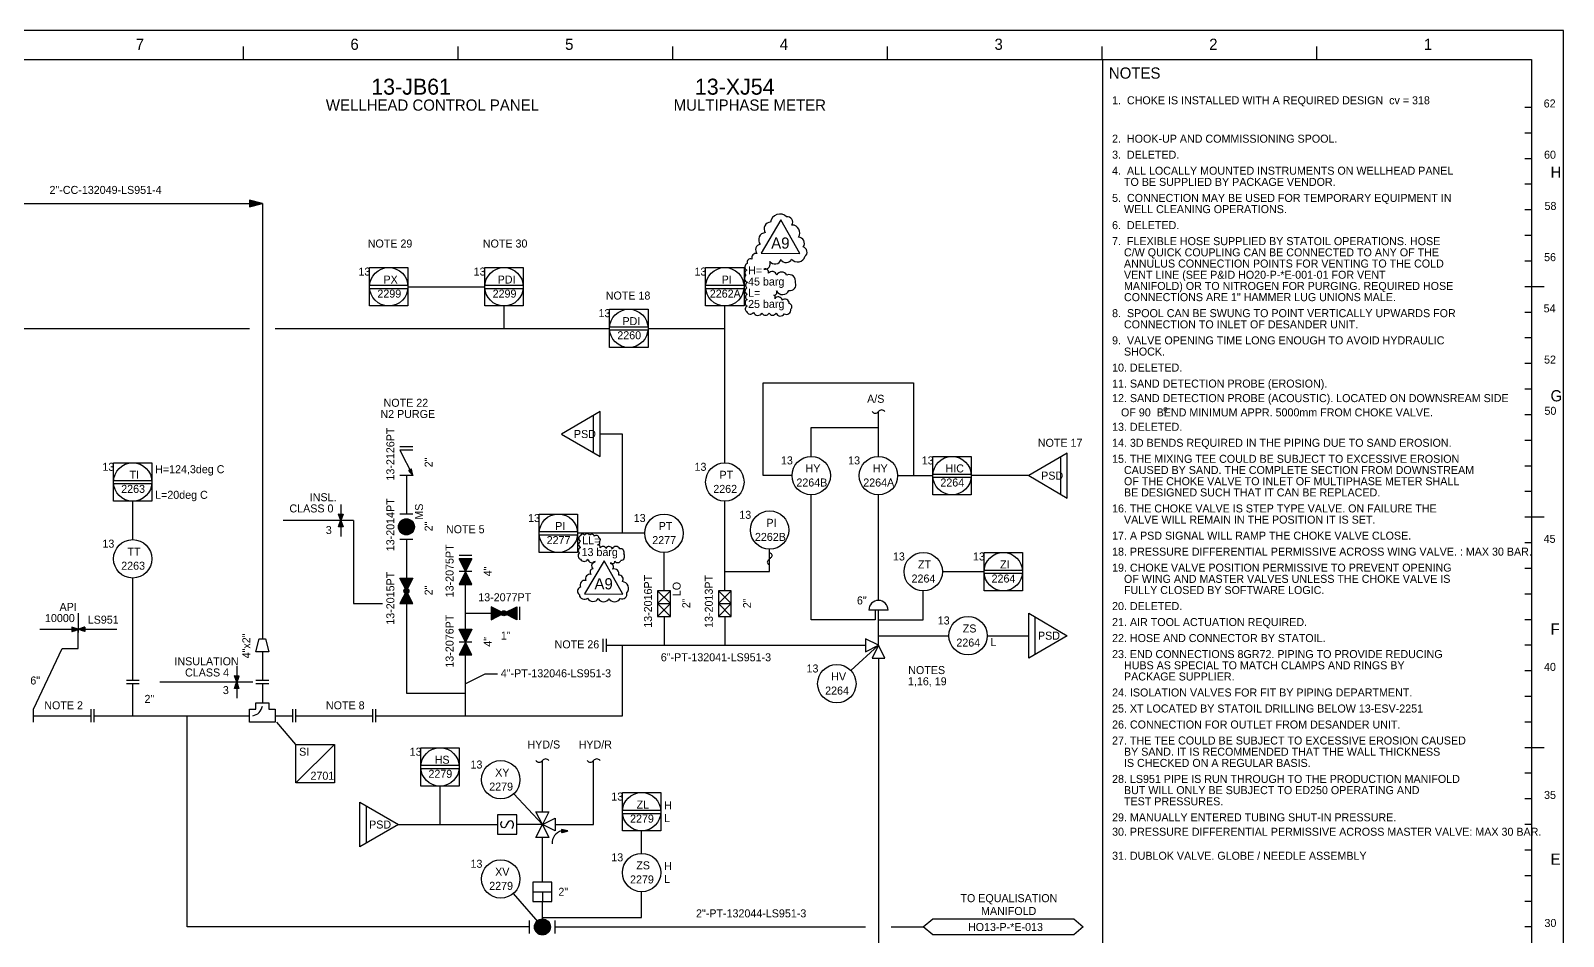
# Model space of a CAD drawing. Extents: x 0 to 840, y 0 to 594.
# Drawn here: x 361.1 to 840, y 311.1 to 594 of the extents above; entities that cross this region are included whole.
import ezdxf

# ---------------------------------------------------------------- set-up
doc = ezdxf.new("R2010")
doc.units = 0
for name, color, linetype in [('01-LIN-025-A', 7, 'Continuous'), ('08-LIN-050-A', 7, 'Continuous'), ('12-LIN-100-A', 7, 'Continuous'), ('15-LIN-025-PHAN', 7, 'Continuous'), ('18-LIN-025-SP', 7, 'Continuous'), ('34-TXT-018', 7, 'Continuous'), ('35-TXT-025', 7, 'Continuous'), ('36-TXT-035', 7, 'Continuous'), ('37-TXT-050', 7, 'Continuous'), ('39-TXT-100', 7, 'Continuous'), ('40-', 7, 'Continuous'), ('43-', 7, 'Continuous'), ('45-', 7, 'Continuous'), ('50-REV-035-TRNG', 7, 'Continuous'), ('51-REV-035-CLD', 7, 'Continuous')]:
    doc.layers.add(name, color=color, linetype=linetype)

msp = doc.modelspace()

# ---------------------------------------------------------------- linework, layer by layer
at = {"layer": '01-LIN-025-A'}
for p, q in [((429.5, 540.95), (429.54, 540.99)), ((429.5, 540.81), (429.65, 540.96)), ((429.5, 540.67), (429.77, 540.93)), ((429.5, 540.53), (429.88, 540.9)), ((429.5, 540.39), (429.99, 540.88)), ((429.5, 540.24), (430.1, 540.85)), ((429.5, 540.1), (430.22, 540.82)), ((429.5, 539.96), (430.33, 540.79)), ((429.5, 539.82), (430.44, 540.76)), ((429.5, 539.68), (430.56, 540.74)), ((429.5, 539.54), (430.67, 540.71)), ((429.5, 539.4), (430.78, 540.68)), ((429.5, 539.26), (430.9, 540.65)), ((429.5, 539.11), (431.01, 540.62)), ((429.54, 539.01), (431.12, 540.59)), ((429.73, 539.06), (431.24, 540.57)), ((429.91, 539.1), (431.35, 540.54)), ((430.1, 539.15), (431.46, 540.51)), ((430.29, 539.2), (431.58, 540.48)), ((430.48, 539.24), (431.69, 540.45)), ((430.67, 539.29), (431.8, 540.42)), ((430.86, 539.34), (431.92, 540.4)), ((431.05, 539.39), (432.03, 540.37)), ((431.24, 539.43), (432.14, 540.34)), ((431.42, 539.48), (432.26, 540.31)), ((431.61, 539.53), (432.37, 540.28)), ((431.8, 539.57), (432.48, 540.26)), ((431.99, 539.62), (432.6, 540.23)), ((432.18, 539.67), (432.71, 540.2)), ((432.37, 539.72), (432.82, 540.17)), ((432.56, 539.76), (432.93, 540.14)), ((432.74, 539.81), (433.05, 540.11)), ((432.93, 539.86), (433.16, 540.09)), ((433.12, 539.91), (433.27, 540.06)), ((433.31, 539.95), (433.39, 540.03)), ((467, 508), (467, 520)), ((467, 520), (479, 520)), ((479, 520), (479, 508)), ((503, 508), (503, 520)), ((503, 520), (515, 520)), ((515, 520), (515, 508)), ((572, 508), (572, 520)), ((572, 520), (584, 520)), ((584, 520), (584, 508)), ((467, 514.5), (479, 514.5)), ((467, 513.5), (479, 513.5)), ((479, 514), (503, 514)), ((503, 514.5), (515, 514.5)), ((503, 513.5), (515, 513.5)), ((572, 514.5), (584, 514.5)), ((572, 513.5), (584, 513.5)), ((479, 508), (467, 508)), ((515, 508), (503, 508)), ((509, 508), (509, 501)), ((584, 508), (572, 508)), ((542, 495), (542, 507)), ((542, 507), (554, 507)), ((554, 507), (554, 495)), ((542, 501.5), (554, 501.5)), ((542, 500.5), (554, 500.5)), ((554, 495), (542, 495)), ((537, 462.2), (537, 473.8)), ((480.5, 464), (476.5, 464)), ((480.5, 463), (476.5, 463)), ((480.5, 463), (476.5, 463)), ((476.5, 463), (480.5, 455)), ((478.5, 463), (478.5, 463)), ((643, 449), (643, 461)), ((643, 461), (655, 461)), ((655, 461), (655, 449)), ((683, 449.2), (683, 460.8)), ((387, 447), (387, 459)), ((387, 459), (399, 459)), ((399, 459), (399, 447)), ((480.5, 455), (476.5, 455)), ((480.07, 457.02), (479.17, 456.58)), ((479.17, 456.58), (480.5, 455)), ((479.98, 456.97), (479.26, 456.62)), ((479.26, 456.62), (480.5, 455)), ((479.89, 456.93), (479.35, 456.67)), ((479.35, 456.67), (480.5, 455)), ((479.8, 456.89), (479.44, 456.71)), ((479.44, 456.71), (480.5, 455)), ((479.62, 456.8), (479.53, 456.75)), ((480.5, 455), (479.62, 456.8)), ((480.5, 455), (479.8, 456.89)), ((480.5, 455), (479.89, 456.93)), ((480.5, 455), (479.98, 456.97)), ((480.5, 455), (480.07, 457.02)), ((643, 455.5), (655, 455.5)), ((387, 453.5), (399, 453.5)), ((387, 452.5), (399, 452.5)), ((643, 454.5), (655, 454.5)), ((399, 447), (387, 447)), ((458, 446), (458, 436)), ((655, 449), (643, 449)), ((462, 441), (440, 441)), ((457.32, 443), (457.31, 442.98)), ((457.37, 443), (457.32, 442.93)), ((457.42, 443), (457.34, 442.89)), ((457.47, 443), (457.36, 442.84)), ((457.52, 443), (457.37, 442.79)), ((457.57, 443), (457.39, 442.74)), ((457.62, 443), (457.41, 442.7)), ((457.67, 443), (457.42, 442.65)), ((457.72, 443), (457.44, 442.6)), ((457.77, 443), (457.46, 442.56)), ((457.81, 443), (457.47, 442.51)), ((457.87, 443), (457.49, 442.46)), ((457.91, 443), (457.5, 442.41)), ((457.96, 443), (457.52, 442.37)), ((458.01, 443), (457.54, 442.32)), ((458.06, 443), (457.55, 442.27)), ((458.11, 443), (457.57, 442.23)), ((458.16, 443), (457.59, 442.18)), ((458.21, 443), (457.6, 442.13)), ((457.6, 439.87), (458.13, 440.62)), ((458.26, 443), (457.62, 442.09)), ((458.31, 443), (457.64, 442.04)), ((458.36, 443), (457.65, 441.99)), ((457.65, 440.01), (458.11, 440.67)), ((458.41, 443), (457.67, 441.94)), ((458.46, 443), (457.69, 441.9)), ((458.51, 443), (457.7, 441.85)), ((457.7, 440.15), (458.1, 440.72)), ((458.56, 443), (457.72, 441.8)), ((458.61, 443), (457.74, 441.76)), ((458.66, 443), (457.75, 441.71)), ((457.75, 440.29), (458.08, 440.77)), ((458.69, 442.98), (457.77, 441.66)), ((458.64, 442.84), (457.79, 441.61)), ((458.59, 442.7), (457.8, 441.57)), ((457.8, 440.43), (458.07, 440.81)), ((458.54, 442.56), (457.82, 441.52)), ((458.5, 442.42), (457.83, 441.47)), ((458.45, 442.27), (457.85, 441.43)), ((457.85, 440.57), (458.05, 440.86)), ((458.4, 442.13), (457.87, 441.38)), ((458.35, 441.99), (457.88, 441.33)), ((458.3, 441.85), (457.9, 441.28)), ((457.9, 440.72), (458.03, 440.91)), ((458.25, 441.71), (457.92, 441.24)), ((458.2, 441.57), (457.93, 441.19)), ((458.15, 441.43), (457.95, 441.14)), ((457.95, 440.86), (458.02, 440.95)), ((458.1, 441.28), (457.97, 441.1)), ((458.05, 441.14), (457.98, 441.05)), ((480.5, 443), (476.5, 443)), ((520, 431), (520, 443)), ((520, 443), (532, 443)), ((532, 443), (532, 431)), ((457.31, 439.02), (458.23, 440.34)), ((457.34, 439), (458.25, 440.29)), ((457.36, 439.16), (458.21, 440.39)), ((457.39, 439), (458.26, 440.25)), ((457.4, 439.3), (458.2, 440.43)), ((457.44, 439), (458.28, 440.2)), ((457.46, 439.44), (458.18, 440.48)), ((457.49, 439), (458.3, 440.15)), ((457.5, 439.58), (458.16, 440.53)), ((457.54, 439), (458.31, 440.1)), ((457.55, 439.73), (458.15, 440.58)), ((457.59, 439), (458.33, 440.06)), ((457.64, 439), (458.35, 440.01)), ((457.69, 439), (458.36, 439.96)), ((457.74, 439), (458.38, 439.92)), ((457.79, 439), (458.4, 439.87)), ((457.84, 439), (458.41, 439.82)), ((457.89, 439), (458.43, 439.77)), ((457.94, 439), (458.44, 439.73)), ((457.99, 439), (458.46, 439.68)), ((458.04, 439), (458.48, 439.63)), ((458.09, 439), (458.5, 439.59)), ((458.13, 439), (458.51, 439.54)), ((458.18, 439), (458.53, 439.49)), ((458.23, 439), (458.54, 439.44)), ((458.28, 439), (458.56, 439.4)), ((458.33, 439), (458.58, 439.35)), ((458.38, 439), (458.59, 439.3)), ((458.43, 439), (458.61, 439.26)), ((458.48, 439), (458.63, 439.21)), ((458.53, 439), (458.64, 439.16)), ((458.58, 439), (458.66, 439.11)), ((458.63, 439), (458.68, 439.07)), ((458.68, 439), (458.69, 439.02)), ((520, 437.5), (532, 437.5)), ((520, 436.5), (532, 436.5)), ((480.5, 435), (476.5, 435)), ((499, 430), (495, 430)), ((499, 429), (495, 429)), ((497, 425), (495, 429)), ((495, 429), (499, 429)), ((497, 425), (495.2, 428.9)), ((495.2, 428.9), (497, 428)), ((497, 425), (495.4, 428.8)), ((495.4, 428.8), (498.6, 428.8)), ((497, 425), (495.6, 428.6)), ((495.6, 428.6), (498.4, 428.6)), ((497, 425), (495.8, 428.4)), ((495.8, 428.4), (498.2, 428.4)), ((497, 425), (496, 428.2)), ((496, 428.2), (498, 428.2)), ((497, 425), (496.2, 428)), ((496.2, 428), (497.8, 428)), ((497, 425), (496.4, 427.8)), ((496.4, 427.8), (497.6, 427.8)), ((497, 425), (496.6, 427.6)), ((496.6, 427.6), (497.4, 427.6)), ((497, 425), (496.8, 427.4)), ((496.8, 427.4), (497.2, 427.4)), ((499, 429), (497, 425)), ((497, 425), (497, 429)), ((497, 428), (498.8, 428.9)), ((498.8, 428.9), (497, 425)), ((498.6, 428.8), (497, 425)), ((498.4, 428.6), (497, 425)), ((498.2, 428.4), (497, 425)), ((498, 428.2), (497, 425)), ((497.8, 428), (497, 425)), ((497.6, 427.8), (497, 425)), ((497.4, 427.6), (497, 425)), ((497.2, 427.4), (497, 425)), ((532, 431), (520, 431)), ((659, 419), (659, 431)), ((659, 431), (671, 431)), ((671, 431), (671, 419)), ((478.5, 419), (476.5, 423)), ((476.5, 423), (480.5, 423)), ((478.5, 419), (476.7, 422.9)), ((476.7, 422.9), (478.5, 422)), ((478.5, 419), (476.9, 422.8)), ((476.9, 422.8), (480.1, 422.8)), ((478.5, 419), (477.1, 422.6)), ((477.1, 422.6), (479.9, 422.6)), ((478.5, 419), (477.3, 422.4)), ((477.3, 422.4), (479.7, 422.4)), ((478.5, 419), (477.5, 422.2)), ((477.5, 422.2), (479.5, 422.2)), ((478.5, 419), (477.7, 422)), ((477.7, 422), (479.3, 422)), ((478.5, 419), (477.9, 421.8)), ((477.9, 421.8), (479.1, 421.8)), ((478.5, 419), (478.1, 421.6)), ((478.1, 421.6), (478.9, 421.6)), ((480.5, 423), (478.5, 419)), ((478.5, 419), (478.5, 423)), ((478.5, 422), (480.3, 422.9)), ((480.3, 422.9), (478.5, 419)), ((480.1, 422.8), (478.5, 419)), ((479.9, 422.6), (478.5, 419)), ((479.7, 422.4), (478.5, 419)), ((479.5, 422.2), (478.5, 419)), ((479.3, 422), (478.5, 419)), ((479.1, 421.8), (478.5, 419)), ((478.9, 421.6), (478.5, 419)), ((497, 425), (495, 421)), ((499, 425), (495, 425)), ((497, 425), (495.2, 421.1)), ((495.2, 421.1), (497, 422)), ((497, 425), (495.4, 421.2)), ((497, 425), (495.6, 421.4)), ((497, 425), (495.8, 421.6)), ((495.8, 421.6), (498.2, 421.6)), ((497, 425), (496, 421.8)), ((496, 421.8), (498, 421.8)), ((497, 425), (496.2, 422)), ((496.2, 422), (497.8, 422)), ((497, 425), (496.4, 422.2)), ((496.4, 422.2), (497.6, 422.2)), ((497, 425), (496.6, 422.4)), ((496.6, 422.4), (497.4, 422.4)), ((497, 425), (496.8, 422.6)), ((496.8, 422.6), (497.2, 422.6)), ((499, 421), (497, 425)), ((498.8, 421.1), (497, 425)), ((498.6, 421.2), (497, 425)), ((498.4, 421.4), (497, 425)), ((498.2, 421.6), (497, 425)), ((498, 421.8), (497, 425)), ((497.8, 422), (497, 425)), ((497.6, 422.2), (497, 425)), ((497.4, 422.4), (497, 425)), ((497.2, 422.6), (497, 425)), ((497, 425), (497, 421)), ((497, 422), (498.8, 421.1)), ((659, 425.5), (671, 425.5)), ((659, 424.5), (671, 424.5)), ((478.5, 419), (476.5, 415)), ((478.5, 419), (476.7, 415.1)), ((478.5, 419), (476.9, 415.2)), ((478.5, 419), (477.1, 415.4)), ((478.5, 419), (477.3, 415.6)), ((478.5, 419), (477.5, 415.8)), ((478.5, 419), (477.7, 416)), ((478.5, 419), (477.9, 416.2)), ((478.5, 419), (478.1, 416.4)), ((478.5, 419), (478.3, 421.4)), ((478.3, 421.4), (478.7, 421.4)), ((478.5, 419), (478.3, 416.6)), ((478.7, 421.4), (478.5, 419)), ((480.5, 415), (478.5, 419)), ((480.3, 415.1), (478.5, 419)), ((480.1, 415.2), (478.5, 419)), ((479.9, 415.4), (478.5, 419)), ((479.7, 415.6), (478.5, 419)), ((479.5, 415.8), (478.5, 419)), ((479.3, 416), (478.5, 419)), ((479.1, 416.2), (478.5, 419)), ((478.9, 416.4), (478.5, 419)), ((478.7, 416.6), (478.5, 419)), ((478.5, 419), (478.5, 415)), ((495, 421), (499, 421)), ((495.4, 421.2), (498.6, 421.2)), ((495.6, 421.4), (498.4, 421.4)), ((561, 419), (557, 419)), ((557, 419), (557, 411)), ((561, 419), (557, 415)), ((561, 415), (557, 419)), ((561, 411), (561, 419)), ((580, 419), (576, 419)), ((576, 419), (576, 411)), ((580, 419), (576, 415)), ((580, 415), (576, 419)), ((580, 411), (580, 419)), ((671, 419), (659, 419)), ((376, 412), (376, 406)), ((476.5, 415), (480.5, 415)), ((476.7, 415.1), (478.5, 416)), ((476.9, 415.2), (480.1, 415.2)), ((477.1, 415.4), (479.9, 415.4)), ((477.3, 415.6), (479.7, 415.6)), ((477.5, 415.8), (479.5, 415.8)), ((477.7, 416), (479.3, 416)), ((477.9, 416.2), (479.1, 416.2)), ((478.1, 416.4), (478.9, 416.4)), ((478.3, 416.6), (478.7, 416.6)), ((478.5, 416), (480.3, 415.1)), ((509, 412), (505, 414)), ((505, 414), (505, 410)), ((505, 410), (509, 412)), ((509, 412), (505, 412)), ((509, 412), (505.1, 413.8)), ((505.1, 413.8), (506, 412)), ((506, 412), (505.1, 410.2)), ((505.1, 410.2), (509, 412)), ((509, 412), (505.2, 413.6)), ((505.2, 413.6), (505.2, 410.4)), ((505.2, 410.4), (509, 412)), ((509, 412), (505.4, 413.4)), ((505.4, 413.4), (505.4, 410.6)), ((505.4, 410.6), (509, 412)), ((509, 412), (505.6, 413.2)), ((505.6, 413.2), (505.6, 410.8)), ((505.6, 410.8), (509, 412)), ((509, 412), (505.8, 413)), ((505.8, 413), (505.8, 411)), ((505.8, 411), (509, 412)), ((509, 412), (506, 412.8)), ((506, 412.8), (506, 411.2)), ((506, 411.2), (509, 412)), ((509, 412), (506.2, 412.6)), ((506.2, 412.6), (506.2, 411.4)), ((506.2, 411.4), (509, 412)), ((509, 412), (506.4, 412.4)), ((506.4, 412.4), (506.4, 411.6)), ((506.4, 411.6), (509, 412)), ((509, 412), (506.6, 412.2)), ((506.6, 412.2), (506.6, 411.8)), ((506.6, 411.8), (509, 412)), ((509, 412), (513, 414)), ((509, 412), (512.9, 413.8)), ((509, 412), (512.8, 413.6)), ((509, 412), (512.6, 413.4)), ((509, 412), (512.4, 413.2)), ((509, 412), (512.2, 413)), ((509, 412), (512, 412.8)), ((509, 412), (511.8, 412.6)), ((509, 412), (511.6, 412.4)), ((509, 412), (511.4, 412.2)), ((513, 410), (509, 412)), ((512.9, 410.2), (509, 412)), ((512.8, 410.4), (509, 412)), ((512.6, 410.6), (509, 412)), ((512.4, 410.8), (509, 412)), ((512.2, 411), (509, 412)), ((512, 411.2), (509, 412)), ((511.8, 411.4), (509, 412)), ((511.6, 411.6), (509, 412)), ((511.4, 411.8), (509, 412)), ((509, 412), (513, 412)), ((511.4, 412.2), (511.4, 411.8)), ((511.6, 412.4), (511.6, 411.6)), ((511.8, 412.6), (511.8, 411.4)), ((512.9, 413.8), (512, 412)), ((512, 412.8), (512, 411.2)), ((512, 412), (512.9, 410.2)), ((512.2, 413), (512.2, 411)), ((512.4, 413.2), (512.4, 410.8)), ((512.6, 413.4), (512.6, 410.6)), ((512.8, 413.6), (512.8, 410.4)), ((513, 410), (513, 414)), ((513, 414), (513, 410)), ((514, 410), (514, 414)), ((561, 411), (557, 415)), ((557, 415), (561, 415)), ((561, 415), (557, 411)), ((557, 415), (561, 415)), ((580, 411), (576, 415)), ((576, 415), (580, 415)), ((580, 415), (576, 411)), ((576, 415), (580, 415)), ((629, 413), (623, 413)), ((626, 410), (626, 413)), ((374, 407.68), (374.02, 407.69)), ((374, 407.63), (374.07, 407.68)), ((374, 407.58), (374.11, 407.66)), ((374, 407.53), (374.16, 407.64)), ((374, 407.48), (374.21, 407.63)), ((374, 407.43), (374.26, 407.61)), ((374, 407.38), (374.3, 407.59)), ((374, 407.33), (374.35, 407.58)), ((374, 407.28), (374.4, 407.56)), ((374, 407.23), (374.44, 407.54)), ((374, 407.19), (374.49, 407.53)), ((374, 407.13), (374.54, 407.51)), ((374, 407.09), (374.59, 407.5)), ((374, 407.04), (374.63, 407.48)), ((374, 406.99), (374.68, 407.46)), ((374, 406.94), (374.73, 407.45)), ((374, 406.89), (374.77, 407.43)), ((374, 406.84), (374.82, 407.41)), ((374, 406.79), (374.87, 407.4)), ((374, 406.74), (374.92, 407.38)), ((374, 406.69), (374.96, 407.36)), ((374, 406.64), (375.01, 407.35)), ((374, 406.59), (375.06, 407.33)), ((374, 406.54), (375.1, 407.31)), ((374, 406.49), (375.15, 407.3)), ((374, 406.44), (375.2, 407.28)), ((374, 406.39), (375.25, 407.26)), ((374, 406.34), (375.29, 407.25)), ((374.02, 406.31), (375.34, 407.23)), ((374.16, 406.36), (375.39, 407.21)), ((374.3, 406.41), (375.43, 407.2)), ((374.44, 406.46), (375.48, 407.18)), ((374.58, 406.5), (375.53, 407.17)), ((374.73, 406.55), (375.58, 407.15)), ((374.87, 406.6), (375.62, 407.13)), ((375.01, 406.65), (375.67, 407.12)), ((375.15, 406.7), (375.72, 407.1)), ((375.29, 406.75), (375.77, 407.08)), ((375.43, 406.8), (375.81, 407.07)), ((376.57, 406.8), (376.19, 407.07)), ((376.71, 406.75), (376.24, 407.08)), ((376.85, 406.7), (376.28, 407.1)), ((376.99, 406.65), (376.33, 407.12)), ((377.13, 406.6), (376.38, 407.13)), ((377.27, 406.55), (376.43, 407.15)), ((377.42, 406.5), (376.47, 407.17)), ((377.56, 406.46), (376.52, 407.18)), ((377.7, 406.41), (376.57, 407.2)), ((377.84, 406.36), (376.61, 407.21)), ((377.98, 406.31), (376.66, 407.23)), ((378, 406.34), (376.71, 407.25)), ((378, 406.39), (376.76, 407.26)), ((378, 406.44), (376.8, 407.28)), ((378, 406.49), (376.85, 407.3)), ((378, 406.54), (376.9, 407.31)), ((378, 406.59), (376.94, 407.33)), ((378, 406.64), (376.99, 407.35)), ((378, 406.69), (377.04, 407.36)), ((378, 406.74), (377.09, 407.38)), ((378, 406.79), (377.13, 407.4)), ((378, 406.84), (377.18, 407.41)), ((378, 406.89), (377.23, 407.43)), ((378, 406.94), (377.27, 407.45)), ((378, 406.99), (377.32, 407.46)), ((378, 407.04), (377.37, 407.48)), ((378, 407.09), (377.41, 407.5)), ((378, 407.13), (377.46, 407.51)), ((378, 407.19), (377.51, 407.53)), ((378, 407.23), (377.56, 407.54)), ((378, 407.28), (377.6, 407.56)), ((378, 407.33), (377.65, 407.58)), ((378, 407.38), (377.7, 407.59)), ((378, 407.43), (377.74, 407.61)), ((378, 407.48), (377.79, 407.63)), ((378, 407.53), (377.84, 407.64)), ((378, 407.58), (377.89, 407.66)), ((378, 407.63), (377.93, 407.68)), ((378, 407.68), (377.98, 407.69)), ((557, 411), (561, 411)), ((576, 411), (580, 411)), ((626, 406), (626, 410)), ((675, 399.2), (675, 410.8)), ((364, 407), (388, 407)), ((375.57, 406.85), (375.86, 407.05)), ((375.72, 406.9), (375.91, 407.03)), ((375.86, 406.95), (375.95, 407.02)), ((376.14, 406.95), (376.05, 407.02)), ((376.28, 406.9), (376.1, 407.03)), ((376.43, 406.85), (376.14, 407.05)), ((431.5, 400), (432.5, 404)), ((432.5, 404), (434.5, 404)), ((434.5, 404), (435.5, 400)), ((497, 403), (495, 407)), ((495, 407), (499, 407)), ((497, 403), (495, 399)), ((499, 403), (495, 403)), ((497, 403), (495.2, 406.9)), ((495.2, 406.9), (497, 406)), ((497, 403), (495.2, 399.1)), ((497, 403), (495.4, 406.8)), ((495.4, 406.8), (498.6, 406.8)), ((497, 403), (495.4, 399.2)), ((497, 403), (495.6, 406.6)), ((495.6, 406.6), (498.4, 406.6)), ((497, 403), (495.6, 399.4)), ((497, 403), (495.8, 406.4)), ((495.8, 406.4), (498.2, 406.4)), ((497, 403), (495.8, 399.6)), ((497, 403), (496, 406.2)), ((496, 406.2), (498, 406.2)), ((497, 403), (496, 399.8)), ((497, 403), (496.2, 406)), ((496.2, 406), (497.8, 406)), ((497, 403), (496.2, 400)), ((497, 403), (496.4, 405.8)), ((496.4, 405.8), (497.6, 405.8)), ((497, 403), (496.4, 400.2)), ((497, 403), (496.6, 405.6)), ((496.6, 405.6), (497.4, 405.6)), ((497, 403), (496.6, 400.4)), ((497, 403), (496.8, 405.4)), ((496.8, 405.4), (497.2, 405.4)), ((497, 403), (496.8, 400.6)), ((499, 407), (497, 403)), ((497, 403), (497, 407)), ((497, 406), (498.8, 406.9)), ((498.8, 406.9), (497, 403)), ((498.6, 406.8), (497, 403)), ((498.4, 406.6), (497, 403)), ((498.2, 406.4), (497, 403)), ((498, 406.2), (497, 403)), ((497.8, 406), (497, 403)), ((497.6, 405.8), (497, 403)), ((497.4, 405.6), (497, 403)), ((497.2, 405.4), (497, 403)), ((499, 399), (497, 403)), ((498.8, 399.1), (497, 403)), ((498.6, 399.2), (497, 403)), ((498.4, 399.4), (497, 403)), ((498.2, 399.6), (497, 403)), ((498, 399.8), (497, 403)), ((497.8, 400), (497, 403)), ((497.6, 400.2), (497, 403)), ((497.4, 400.4), (497, 403)), ((497.2, 400.6), (497, 403)), ((497, 403), (497, 399)), ((540, 400), (540, 404)), ((541, 400), (541, 404)), ((626, 402), (622, 404)), ((622, 404), (622, 400)), ((626, 406), (626, 406.1)), ((626, 406), (626, 406.1)), ((626, 402), (626, 406)), ((626, 405), (648, 405)), ((435.5, 400), (431.5, 400)), ((495, 399), (499, 399)), ((495.2, 399.1), (497, 400)), ((495.4, 399.2), (498.6, 399.2)), ((495.6, 399.4), (498.4, 399.4)), ((495.8, 399.6), (498.2, 399.6)), ((496, 399.8), (498, 399.8)), ((496.2, 400), (497.8, 400)), ((496.4, 400.2), (497.6, 400.2)), ((496.6, 400.4), (497.4, 400.4)), ((496.8, 400.6), (497.2, 400.6)), ((497, 400), (498.8, 399.1)), ((626, 402), (617.41, 394.07)), ((622, 400), (626, 402)), ((626, 402), (624, 398)), ((624, 398), (628, 398)), ((628, 398), (626, 402)), ((425.5, 395.5), (425.5, 385.5)), ((395, 391), (391, 391)), ((395, 390), (391, 390)), ((430.5, 390.5), (401.5, 390.5)), ((424.82, 392.5), (424.81, 392.48)), ((424.81, 388.52), (425.73, 389.84)), ((424.87, 392.5), (424.82, 392.43)), ((424.92, 392.5), (424.84, 392.39)), ((424.84, 388.5), (425.75, 389.79)), ((424.97, 392.5), (424.86, 392.34)), ((424.86, 388.66), (425.71, 389.89)), ((425.02, 392.5), (424.87, 392.29)), ((425.07, 392.5), (424.89, 392.24)), ((424.89, 388.5), (425.76, 389.75)), ((424.9, 388.8), (425.7, 389.93)), ((425.12, 392.5), (424.91, 392.2)), ((425.17, 392.5), (424.92, 392.15)), ((425.22, 392.5), (424.94, 392.1)), ((424.94, 388.5), (425.78, 389.7)), ((425.27, 392.5), (424.96, 392.06)), ((424.96, 388.94), (425.68, 389.98)), ((425.31, 392.5), (424.97, 392.01)), ((425.37, 392.5), (424.99, 391.96)), ((424.99, 388.5), (425.8, 389.65)), ((425.41, 392.5), (425, 391.91)), ((425, 389.08), (425.66, 390.03)), ((425.46, 392.5), (425.02, 391.87)), ((425.51, 392.5), (425.04, 391.82)), ((425.04, 388.5), (425.81, 389.6)), ((425.56, 392.5), (425.05, 391.77)), ((425.05, 389.23), (425.65, 390.08)), ((425.61, 392.5), (425.07, 391.73)), ((425.66, 392.5), (425.09, 391.68)), ((425.09, 388.5), (425.83, 389.56)), ((425.71, 392.5), (425.1, 391.63)), ((425.1, 389.37), (425.63, 390.12)), ((425.76, 392.5), (425.12, 391.59)), ((425.81, 392.5), (425.14, 391.54)), ((425.14, 388.5), (425.85, 389.51)), ((425.86, 392.5), (425.15, 391.49)), ((425.15, 389.51), (425.61, 390.17)), ((425.91, 392.5), (425.17, 391.44)), ((425.96, 392.5), (425.19, 391.4)), ((425.19, 388.5), (425.86, 389.46)), ((426.01, 392.5), (425.2, 391.35)), ((425.2, 389.65), (425.6, 390.22)), ((426.06, 392.5), (425.22, 391.3)), ((426.11, 392.5), (425.24, 391.26)), ((425.24, 388.5), (425.88, 389.42)), ((426.16, 392.5), (425.25, 391.21)), ((425.25, 389.79), (425.58, 390.27)), ((426.19, 392.48), (425.27, 391.16)), ((426.14, 392.34), (425.29, 391.11)), ((425.29, 388.5), (425.9, 389.37)), ((426.09, 392.2), (425.3, 391.07)), ((425.3, 389.93), (425.57, 390.31)), ((426.04, 392.06), (425.32, 391.02)), ((426, 391.92), (425.33, 390.97)), ((425.34, 388.5), (425.91, 389.32)), ((425.95, 391.77), (425.35, 390.93)), ((425.35, 390.07), (425.55, 390.36)), ((425.9, 391.63), (425.37, 390.88)), ((425.85, 391.49), (425.38, 390.83)), ((425.39, 388.5), (425.93, 389.27)), ((425.8, 391.35), (425.4, 390.78)), ((425.4, 390.22), (425.53, 390.41)), ((425.75, 391.21), (425.42, 390.74)), ((425.7, 391.07), (425.43, 390.69)), ((425.44, 388.5), (425.94, 389.23)), ((425.65, 390.93), (425.45, 390.64)), ((425.45, 390.36), (425.52, 390.45)), ((425.6, 390.78), (425.47, 390.6)), ((425.55, 390.64), (425.48, 390.55)), ((425.49, 388.5), (425.96, 389.18)), ((425.54, 388.5), (425.98, 389.13)), ((425.59, 388.5), (426, 389.09)), ((425.63, 388.5), (426.01, 389.04)), ((425.68, 388.5), (426.03, 388.99)), ((425.73, 388.5), (426.04, 388.94)), ((425.78, 388.5), (426.06, 388.9)), ((425.83, 388.5), (426.08, 388.85)), ((425.88, 388.5), (426.09, 388.8)), ((425.93, 388.5), (426.11, 388.76)), ((425.98, 388.5), (426.13, 388.71)), ((426.03, 388.5), (426.14, 388.66)), ((426.08, 388.5), (426.16, 388.61)), ((426.13, 388.5), (426.18, 388.57)), ((426.18, 388.5), (426.19, 388.52)), ((435.5, 391), (431.5, 391)), ((435.5, 390), (431.5, 390)), ((431.5, 382), (431.5, 384)), ((431.5, 384), (435.5, 384)), ((435.5, 384), (435.5, 382)), ((362, 378), (362, 382)), ((380, 378), (380, 382)), ((381, 378), (381, 382)), ((429.5, 378), (429.5, 382)), ((429.5, 382), (431.5, 382)), ((435.5, 382), (437.5, 382)), ((437.5, 382), (437.5, 378)), ((443, 378), (443, 382)), ((444, 378), (444, 382)), ((468, 378), (468, 382)), ((469, 378), (469, 382)), ((437.5, 378), (429.5, 378)), ((444, 371), (438, 378)), ((483, 358), (483, 370)), ((483, 370), (495, 370)), ((495, 370), (495, 358)), ((483, 364.5), (495, 364.5)), ((483, 363.5), (495, 363.5)), ((495, 358), (483, 358)), ((521, 346), (512.08, 355.6)), ((546, 344), (546, 356)), ((546, 356), (558, 356)), ((558, 356), (558, 344)), ((466, 340.2), (466, 351.8)), ((521, 346), (519, 350)), ((519, 350), (523, 350)), ((523, 350), (521, 346)), ((546, 350.5), (558, 350.5)), ((513, 349), (507, 349)), ((507, 349), (507, 343)), ((508, 346), (508.1, 346.5)), ((508.3, 345.2), (508, 346)), ((508.1, 346.5), (508.4, 347)), ((508.9, 345), (508.3, 345.2)), ((509.3, 345.1), (508.9, 345)), ((509.6, 345.4), (509.3, 345.1)), ((509.7, 345.8), (509.6, 345.4)), ((510.4, 346.9), (509.7, 345.8)), ((510.7, 347.1), (510.4, 346.9)), ((511.1, 347.2), (510.7, 347.1)), ((511.5, 347.1), (511.1, 347.2)), ((511.4, 344.8), (511.7, 345)), ((511.7, 346.9), (511.5, 347.1)), ((512, 346.2), (511.7, 346.9)), ((511.7, 345), (512, 345.8)), ((512, 345.8), (512, 346.2)), ((513, 343), (513, 349)), ((517, 346), (513, 346)), ((517, 346), (516.9, 346)), ((517, 346), (516.9, 346)), ((521, 346), (517, 346)), ((519, 342), (521, 346)), ((521, 346), (525, 348)), ((525, 344), (521, 346)), ((521, 346), (523, 342)), ((525, 348), (525, 344)), ((546, 349.5), (558, 349.5)), ((507, 343), (513, 343)), ((523, 342), (519, 342)), ((527, 344.49), (527.02, 344.5)), ((527, 344.45), (527.07, 344.48)), ((527, 344.41), (527.11, 344.47)), ((527, 344.38), (527.16, 344.46)), ((527, 344.34), (527.21, 344.45)), ((527, 344.31), (527.26, 344.44)), ((527, 344.27), (527.3, 344.42)), ((527, 344.24), (527.35, 344.41)), ((527, 344.2), (527.4, 344.4)), ((527, 344.17), (527.44, 344.39)), ((527, 344.13), (527.49, 344.38)), ((527, 344.1), (527.54, 344.37)), ((527, 344.06), (527.59, 344.35)), ((527, 344.03), (527.63, 344.34)), ((527, 343.99), (527.68, 344.33)), ((527, 343.96), (527.73, 344.32)), ((527, 343.92), (527.77, 344.31)), ((527, 343.88), (527.82, 344.3)), ((527, 343.85), (527.87, 344.28)), ((527, 343.81), (527.91, 344.27)), ((527, 343.78), (527.96, 344.26)), ((527, 343.74), (528.01, 344.25)), ((527, 343.71), (528.06, 344.24)), ((527, 343.67), (528.1, 344.22)), ((527, 343.64), (528.15, 344.21)), ((527, 343.6), (528.2, 344.2)), ((527, 343.57), (528.24, 344.19)), ((527, 343.53), (528.29, 344.18)), ((527.02, 343.5), (528.34, 344.17)), ((527.16, 343.54), (528.39, 344.15)), ((527.3, 343.57), (528.43, 344.14)), ((527.44, 343.61), (528.48, 344.13)), ((527.58, 343.65), (528.53, 344.12)), ((527.73, 343.68), (528.57, 344.11)), ((527.87, 343.72), (528.62, 344.09)), ((528.01, 343.75), (528.67, 344.08)), ((528.15, 343.79), (528.72, 344.07)), ((528.29, 343.82), (528.76, 344.06)), ((528.43, 343.86), (528.81, 344.05)), ((528.57, 343.89), (528.86, 344.03)), ((528.72, 343.93), (528.9, 344.02)), ((528.86, 343.97), (528.95, 344.01)), ((558, 344), (546, 344)), ((524, 328), (518, 328)), ((518, 328), (518, 322)), ((524, 322), (524, 328)), ((521, 314), (511.93, 324.47)), ((518, 325), (524, 325)), ((518, 322), (524, 322)), ((521, 325), (521, 322)), ((521, 318), (521, 322)), ((521, 318), (521, 318.1)), ((521, 318), (521, 318.1)), ((521, 314), (521, 318)), ((640, 314), (643, 316.5)), ((643, 316.5), (687, 316.5)), ((687, 316.5), (690, 314)), ((517, 312), (517, 316)), ((525, 312), (525, 316)), ((643, 311.5), (640, 314)), ((687, 311.5), (643, 311.5)), ((690, 314), (687, 311.5))]:
    msp.add_line(p, q, dxfattribs=at)
for points in [[(433.5, 540), (429.5, 541), (429.5, 539), (433.5, 540)], [(539, 475), (527, 468), (539, 461), (539, 475)], [(685, 462), (673, 455), (685, 448), (685, 462)], [(458, 441), (457.3, 443), (458.7, 443), (458, 441)], [(458, 441), (458.7, 439), (457.3, 439), (458, 441)], [(462, 441), (462, 415), (471, 415)], [(626, 410), (640, 410), (640, 419)], [(673, 412), (685, 405), (673, 398), (673, 412)], [(376, 407), (374, 407.7), (374, 406.3), (376, 407)], [(376, 407), (378, 407.7), (378, 406.3), (376, 407)], [(362, 382), (371, 401), (376, 401), (376, 407)], [(507, 393), (503, 393), (497, 390)], [(425.5, 390.5), (424.8, 392.5), (426.2, 392.5), (425.5, 390.5)], [(425.5, 390.5), (426.2, 388.5), (424.8, 388.5), (425.5, 390.5)], [(444, 359), (444, 371), (456, 371), (456, 359), (444, 359), (456, 371)], [(464, 353), (476, 346), (464, 339), (464, 353)], [(529, 344), (527, 344.5), (527, 343.5), (529, 344)], [(521, 317), (552, 317), (552, 325)]]:
    msp.add_lwpolyline(points, dxfattribs=at)
for centre, radius in [((473, 514), 6), ((509, 514), 6), ((578, 514), 6), ((548, 501), 6), ((605, 455), 6), ((626, 455), 6), ((649, 455), 6), ((393, 453), 6), ((578, 453), 6), ((478.5, 439), 2.5), ((478.5, 439), 2.4), ((478.5, 439), 2.2), ((478.5, 439), 2), ((478.5, 439), 1.8), ((478.5, 439), 1.6), ((526, 437), 6), ((559, 437), 6), ((592, 438), 6), ((478.5, 439), 1.4), ((478.5, 439), 1.2), ((478.5, 439), 1), ((478.5, 439), 0.8), ((478.5, 439), 0.6), ((478.5, 439), 0.4), ((478.5, 439), 0.2), ((393, 429), 6), ((640, 425), 6), ((665, 425), 6), ((478.5, 419), 0.8), ((478.5, 419), 0.7), ((478.5, 419), 0.6), ((478.5, 419), 0.5), ((478.5, 419), 0.4), ((478.5, 419), 0.3), ((478.5, 419), 0.2), ((478.5, 419), 0.1), ((509, 412), 0.8), ((509, 412), 0.7), ((509, 412), 0.6), ((509, 412), 0.5), ((509, 412), 0.4), ((509, 412), 0.3), ((509, 412), 0.2), ((509, 412), 0.1), ((654, 405), 6), ((613, 390), 6), ((489, 364), 6), ((508, 360), 6), ((552, 350), 6), ((552, 331), 6), ((508, 329), 6), ((521, 314), 2.5), ((521, 314), 2.4), ((521, 314), 2.2), ((521, 314), 2), ((521, 314), 1.8), ((521, 314), 1.6), ((521, 314), 1.4), ((521, 314), 1.2), ((521, 314), 1), ((521, 314), 0.8), ((521, 314), 0.6), ((521, 314), 0.4), ((521, 314), 0.2)]:
    msp.add_circle(centre, radius, dxfattribs=at)
for centre, radius, start, end in [((625, 475.75), 1.25, 216.8699, 323.1301), ((627, 474.25), 1.25, 36.8699, 143.1301), ((626, 413), 3, 0, 180), ((430, 383.5), 3.54, 278.1353, 351.8647), ((520, 366.75), 1.25, 216.8699, 323.1301), ((522, 365.25), 1.25, 36.8699, 143.1301), ((536, 366.75), 1.25, 216.8699, 323.1301), ((538, 365.25), 1.25, 36.8699, 143.1301), ((528, 340.13), 4, 104.4272, 181.8439)]:
    msp.add_arc(centre, radius, start, end, dxfattribs=at)
msp.add_open_spline([(592, 430.95), (592.1, 430.91), (592.29, 430.83), (592.62, 430.53), (592.81, 430.05), (592.62, 429.56), (592.29, 429.31), (592, 429), (591.71, 428.69), (591.38, 428.44), (591.19, 427.95), (591.38, 427.47), (591.71, 427.17), (591.9, 427.09), (592, 427.05)], degree=3, dxfattribs=at)
at = {"layer": '08-LIN-050-A'}
for p, q in [((478.5, 455), (478.5, 443)), ((478.5, 435), (478.5, 423)), ((393, 391), (393, 423)), ((497, 412), (497, 421)), ((497, 407), (497, 412)), ((497, 412), (505, 412)), ((497, 387), (497, 399)), ((393, 380), (393, 390)), ((433.5, 390), (433.5, 384)), ((497, 380), (497, 387)), ((525, 314), (622, 314)), ((630, 314), (640, 314))]:
    msp.add_line(p, q, dxfattribs=at)
msp.add_lwpolyline([(478.5, 415), (478.5, 387), (497, 387)], dxfattribs=at)
at = {"layer": '12-LIN-100-A'}
for p, q in [((541, 402), (546, 402)), ((546, 402), (559, 402)), ((559, 402), (578, 402)), ((578, 402), (622, 402)), ((626, 398), (626, 114)), ((362, 380), (380, 380)), ((381, 380), (393, 380)), ((393, 380), (410, 380)), ((410, 380), (429.5, 380)), ((437.5, 380), (443, 380)), ((444, 380), (450, 380)), ((450, 380), (468, 380)), ((469, 380), (497, 380))]:
    msp.add_line(p, q, dxfattribs=at)
msp.add_lwpolyline([(497, 380), (546, 380), (546, 402)], dxfattribs=at)
at = {"layer": '15-LIN-025-PHAN'}
msp.add_line((696, 585), (696, 70), dxfattribs=at)
at = {"layer": '18-LIN-025-SP'}
for p, q in [((313, 540), (433.5, 540)), ((433.5, 540), (433.5, 404)), ((578, 501), (578, 508)), ((266, 501), (429.5, 501)), ((437.5, 501), (542, 501)), ((554, 501), (578, 501)), ((578, 459), (578, 501)), ((626, 461), (626, 475)), ((605, 461), (605, 470)), ((605, 470), (626, 470)), ((632, 455), (643, 455)), ((673, 455), (655, 455)), ((393, 435), (393, 447)), ((578, 419), (578, 447)), ((605, 410), (605, 449)), ((626, 416), (626, 449)), ((553, 437), (532, 437)), ((592, 425.03), (592, 432)), ((559, 419), (559, 431)), ((577.97, 425.03), (592, 425.03)), ((646, 425), (659, 425)), ((625, 413), (625, 410)), ((559, 411), (559, 402)), ((578, 411), (578, 402)), ((625, 410), (605, 410)), ((660, 405), (673, 405)), ((433.5, 400), (433.5, 391)), ((410, 314), (410, 380)), ((521, 350), (521, 366)), ((537, 346), (537, 366)), ((489, 358), (489, 346)), ((476, 346), (507, 346)), ((525, 346), (537, 346)), ((521, 328), (521, 342)), ((552, 337), (552, 344)), ((517, 314), (410, 314))]:
    msp.add_line(p, q, dxfattribs=at)
for points in [[(599, 455), (590, 455), (590, 484), (637, 484), (637, 455)], [(546, 437), (546, 468), (539, 468)]]:
    msp.add_lwpolyline(points, dxfattribs=at)
at = {"layer": '43-'}
msp.add_lwpolyline([(0, 594), (0, 0), (840, 0), (840, 594)], close=True, dxfattribs=at)
for points in [[(427.48, 589), (427.48, 585)], [(494.56, 589), (494.56, 585)], [(561.64, 589), (561.64, 585)], [(628.72, 589), (628.72, 585)], [(695.8, 589), (695.8, 585)], [(762.88, 589), (762.88, 585)], [(830, 570), (828, 570)], [(830, 562), (828, 562)], [(830, 554), (828, 554)], [(830, 546), (828, 546)], [(830, 538), (828, 538)], [(830, 530), (828, 530)], [(830, 522), (828, 522)], [(830, 514), (828, 514)], [(834, 514), (830, 514)], [(830, 506), (828, 506)], [(830, 498), (828, 498)], [(830, 490), (828, 490)], [(830, 482), (828, 482)], [(830, 474), (828, 474)], [(830, 466), (828, 466)], [(830, 458), (828, 458)], [(830, 450), (828, 450)], [(830, 442), (828, 442)], [(834, 442), (830, 442)], [(830, 434), (828, 434)], [(830, 426), (828, 426)], [(830, 418), (828, 418)], [(830, 410), (828, 410)], [(830, 402), (828, 402)], [(830, 394), (828, 394)], [(830, 386), (828, 386)], [(830, 378), (828, 378)], [(830, 370), (828, 370)], [(834, 370), (830, 370)], [(830, 362), (828, 362)], [(830, 354), (828, 354)], [(830, 346), (828, 346)], [(830, 338), (828, 338)], [(830, 330), (828, 330)], [(830, 322), (828, 322)], [(830, 314), (828, 314)]]:
    msp.add_lwpolyline(points, dxfattribs=at)
at = {"layer": '45-'}
msp.add_lwpolyline([(25, 585), (830, 585), (830, 10), (25, 10)], close=True, dxfattribs=at)
at = {"layer": '50-REV-035-TRNG'}
for points in [[(595.5, 534.86), (589.4, 524.53), (601.4, 524.42)], [(540.27, 428.42), (534.17, 418.09), (546.17, 417.98)]]:
    msp.add_lwpolyline(points, close=True, dxfattribs=at)
at = {"layer": '51-REV-035-CLD'}
for centre, radius, start, end in [((595.22, 533.77), 2.95, 45.6376, 172.3885), ((592.29, 532.11), 2.05, 89.6817, 216.4325), ((597.48, 534.15), 1.74, 330.0218, 96.7727), ((599.04, 530.89), 2.38, 324.5123, 91.2632), ((589.31, 525.55), 1.7, 97.2955, 224.0464), ((590.78, 528.68), 2.22, 93.6441, 220.395), ((600.97, 527.61), 1.9, 322.7623, 89.5132), ((586.08, 521.56), 1.15, 69.8572, 196.6081), ((587.71, 523.1), 1.32, 73.8029, 200.5538), ((593.64, 523.12), 2.01, 216.3808, 343.1317), ((597.19, 523.43), 1.86, 208.5345, 335.2854), ((600.75, 524.1), 2.37, 217.9389, 344.6898), ((602, 524.83), 1.7, 307.1119, 73.8628), ((585.42, 516.64), 1.29, 128.6127, 255.3636), ((585.1, 518.35), 0.858, 108.5582, 235.3091), ((585.42, 520.16), 1.16, 112.612, 239.3629), ((590.5, 521.17), 1.7, 259.7657, 26.5166), ((590.6, 518.5), 1.07, 345.1167, 111.8676), ((592.79, 517.28), 1.49, 14.2042, 140.9551), ((595.78, 516.87), 1.73, 26.6246, 153.3754), ((598.08, 515.76), 2.03, 344.916, 111.6669), ((585.44, 512.67), 1.15, 117.5056, 244.2565), ((585.43, 514.49), 0.961, 110.3823, 237.1332), ((593.42, 512.25), 0.842, 264.4833, 31.2342), ((596.05, 513.75), 2.19, 209.0219, 335.7728), ((598.45, 514.54), 1.74, 256.6995, 23.4504), ((585.46, 508.96), 1.15, 116.6246, 243.3754), ((585.29, 507.08), 0.923, 112.1501, 238.9009), ((585.35, 510.81), 0.92, 116.7026, 243.4535), ((593.2, 510.83), 0.597, 309.9604, 76.7113), ((594.61, 509.52), 1.34, 13.2948, 140.0457), ((596.77, 508.75), 1.38, 1.8356, 128.5864), ((597.91, 507.76), 1.05, 309.9677, 76.7186), ((585.95, 506.65), 1.2, 197.7553, 324.5062), ((588.31, 506.54), 1.5, 202.7576, 329.5084), ((590.72, 506.34), 1.25, 206.6246, 333.3754), ((592.92, 506.32), 1.21, 206.6246, 333.3754), ((595.36, 506.3), 1.45, 201.1294, 327.8803), ((597.23, 506.74), 1.37, 242.3431, 9.094), ((533.34, 435.39), 0.96, 116.6246, 243.3754), ((533.6, 436.01), 0.731, 34.5757, 161.3266), ((534.97, 436.01), 0.869, 24.6259, 151.3768), ((536.41, 435.85), 0.836, 14.7669, 141.5178), ((537.82, 435.44), 0.869, 6.9186, 133.6695), ((533.16, 431.6), 0.938, 105.2132, 231.9641), ((533.42, 433.52), 1.13, 116.6246, 243.3754), ((538.27, 434.04), 0.687, 263.6465, 30.3974), ((538.38, 432.68), 0.702, 338.1096, 104.8605), ((538.49, 434.92), 0.655, 305.5017, 72.2526), ((539.91, 431.89), 1.02, 22.6583, 149.4092), ((541.82, 431.71), 1.12, 22.482, 149.2329), ((544.02, 431.56), 1.31, 26.6246, 153.3754), ((545.41, 431), 1.16, 334.182, 100.9329), ((533.23, 429.97), 1.1, 126.3483, 253.0992), ((534.06, 429.5), 1.28, 206.6246, 333.3754), ((536.55, 429.12), 1.36, 188.2921, 315.043), ((537.7, 426.83), 1.34, 98.1965, 224.9474), ((542.8, 428.33), 0.873, 228.003, 354.7539), ((542.08, 426.54), 1.15, 316.4494, 83.2002), ((544.52, 428.85), 1.04, 215.4484, 342.1993), ((545.49, 429.76), 1.22, 270.8126, 37.5635), ((534.26, 420.8), 1.48, 77.7845, 204.5354), ((535.87, 422.78), 1.4, 75.7215, 202.4724), ((536.92, 424.88), 1.02, 99.4551, 226.206), ((543.43, 424.37), 1.48, 343.5546, 110.3055), ((544.91, 422.63), 1.32, 326.2645, 93.0154), ((545.8, 419.78), 2.12, 317.6201, 84.371), ((533.33, 418.89), 1.36, 107.9183, 234.6691), ((534.1, 417.91), 1.56, 184.6948, 311.4457), ((536.82, 417.53), 1.86, 204.9873, 331.7382), ((540.14, 417.47), 1.87, 206.0838, 332.8347), ((545.89, 418.01), 1.52, 246.4414, 13.1923), ((543.55, 417.49), 1.94, 206.6246, 333.3754)]:
    msp.add_arc(centre, radius, start, end, dxfattribs=at)

# ---------------------------------------------------------------- texts
at = {"layer": '34-TXT-018'}
msp.add_text('o', height=1.8, dxfattribs=at).set_placement((715, 475))
at = {"layer": '35-TXT-025'}
for s, p in [('1.  CHOKE IS INSTALLED WITH A REQUIRED DESIGN  cv = 318', (699, 571)), ('2.  HOOK-UP AND COMMISSIONING SPOOL.', (699, 559)), ('3.  DELETED.', (699, 554)), ('4.  ALL LOCALLY MOUNTED INSTRUMENTS ON WELLHEAD PANEL', (699, 549)), ('    TO BE SUPPLIED BY PACKAGE VENDOR.', (699, 545.5)), ('2"-CC-132049-LS951-4', (367, 543)), ('5.  CONNECTION MAY BE USED FOR TEMPORARY EQUIPMENT IN', (699, 540.5)), ('    WELL CLEANING OPERATIONS.', (699, 537)), ('6.  DELETED.', (699, 532)), ('NOTE 29', (466.43, 526.25)), ('NOTE 30', (502.39, 526.25)), ('7.  FLEXIBLE HOSE SUPPLIED BY STATOIL OPERATIONS. HOSE', (699, 527)), ('    ANNULUS CONNECTION POINTS FOR VENTING TO THE COLD', (699, 520)), ('    C/W QUICK COUPLING CAN BE CONNECTED TO ANY OF THE', (699, 523.5)), ('13', (463.53, 517.5)), ('PX', (471.34, 515)), ('13', (499.53, 517.5)), ('PDI', (507.02, 515)), ('13', (568.53, 517.5)), ('PI', (577.01, 515)), ('H=', (585.27, 517.88)), ('    VENT LINE (SEE P&ID HO20-P-*E-001-01 FOR VENT', (699, 516.5)), ('2299', (469.45, 510.6)), ('2299', (505.45, 510.6)), ('NOTE 18', (540.8, 510)), ('2262A', (573.31, 510.6)), ('45 barg', (585.27, 514.38)), ('L=', (585.27, 510.88)), ('    MANIFOLD) OR TO NITROGEN FOR PURGING. REQUIRED HOSE', (699, 513)), ('25 barg', (585.27, 507.38)), ('    CONNECTIONS ARE 1" HAMMER LUG UNIONS MALE.', (699, 509.5)), ('13', (538.53, 504.5)), ('PDI', (546.02, 502)), ('8.  SPOOL CAN BE SWUNG TO POINT VERTICALLY UPWARDS FOR', (699, 504.5)), ('    CONNECTION TO INLET OF DESANDER UNIT.', (699, 501)), ('2260', (544.41, 497.6)), ('9.  VALVE OPENING TIME LONG ENOUGH TO AVOID HYDRAULIC', (699, 496)), ('    SHOCK.', (699, 492.5)), ('10. DELETED.', (699, 487.5)), ('11. SAND DETECTION PROBE (EROSION).', (699, 482.5)), ('NOTE 22', (471.38, 476.5)), ('A/S', (622.46, 477.75)), ('12. SAND DETECTION PROBE (ACOUSTIC). LOCATED ON DOWNSREAM SIDE', (699, 477.96)), ('N2 PURGE', (470.39, 473)), ('   OF 90  BEND MINIMUM APPR. 5000mm FROM CHOKE VALVE.', (699, 473.5)), ('13. DELETED.', (699, 469)), ('PSD', (530.85, 466.75)), ('NOTE 17', (675.8, 464)), ('14. 3D BENDS REQUIRED IN THE PIPING DUE TO SAND EROSION.', (699, 464)), ('13', (595.53, 458.5)), ('13', (616.53, 458.5)), ('13', (639.53, 458.5)), ('15. THE MIXING TEE COULD BE SUBJECT TO EXCESSIVE EROSION', (699, 459)), ('13', (383.53, 456.5)), ('TI', (392.01, 454)), ('H=124,3deg C', (400, 455.75)), ('13', (568.53, 456.5)), ('PT', (576.34, 454)), ('HY', (603.24, 456)), ('HY', (624.24, 456)), ('HIC', (646.96, 456)), ('PSD', (676.85, 453.75)), ('    CAUSED BY SAND. THE COMPLETE SECTION FROM DOWNSTREAM', (699, 455.5)), ('2263', (389.4, 449.6)), ('L=20deg C', (400, 447.75)), ('2262', (574.4, 449.6)), ('2264B', (600.36, 451.6)), ('2264A', (621.26, 451.6)), ('2264', (645.35, 451.6)), ('    OF THE CHOKE VALVE TO INLET OF MULTIPHASE METER SHALL', (699, 452)), ('    BE DESIGNED SUCH THAT IT CAN BE REPLACED.', (699, 448.5)), ('CLASS 0', (441.96, 443.5)), ('INSL.', (448.31, 447)), ('16. THE CHOKE VALVE IS STEP TYPE VALVE. ON FAILURE THE', (699, 443.5)), ('13', (516.53, 440.5)), ('13', (549.53, 440.5)), ('13', (582.53, 441.5)), ('PI', (591.01, 439)), ('    VALVE WILL REMAIN IN THE POSITION IT IS SET.', (699, 440)), ('3', (453.33, 436.75)), ('NOTE 5', (490.87, 437)), ('2277', (522.33, 433.6)), ('PI', (525.01, 438)), ('LL=', (533.46, 433.53)), ('2277', (555.33, 433.6)), ('PT', (557.34, 438)), ('2262B', (587.41, 434.6)), ('17. A PSD SIGNAL WILL RAMP THE CHOKE VALVE CLOSE.', (699, 435)), ('13', (383.53, 432.5)), ('TT', (391.34, 430)), ('13 barg', (533.24, 429.87)), ('13', (630.53, 428.5)), ('13', (655.53, 428.5)), ('18. PRESSURE DIFFERENTIAL PERMISSIVE ACROSS WING VALVE. : MAX 30 BAR.', (699, 430)), ('2263', (389.4, 425.6)), ('ZT', (638.34, 426)), ('ZI', (664.01, 426)), ('19. CHOKE VALVE POSITION PERMISSIVE TO PREVENT OPENING', (699, 425)), ('2264', (636.35, 421.6)), ('2264', (661.35, 421.6)), ('    OF WING AND MASTER VALVES UNLESS THE CHOKE VALVE IS', (699, 421.5)), ('13-2077PT', (500.96, 415.75)), ('6"', (619.28, 414.75)), ('    FULLY CLOSED BY SOFTWARE LOGIC.', (699, 418)), ('API', (370.13, 412.75)), ('20. DELETED.', (699, 413)), ('10000', (365.59, 409.25)), ('LS951', (378.94, 408.75)), ('13', (644.53, 408.5)), ('ZS', (652.34, 406)), ('21. AIR TOOL ACTUATION REQUIRED.', (699, 408)), ('1"', (508.02, 403.8)), ('NOTE 26', (524.82, 401.04)), ('2264', (650.35, 401.6)), ('L', (661, 401.75)), ('PSD', (675.85, 403.75)), ('22. HOSE AND CONNECTOR BY STATOIL.', (699, 403)), ('INSULATION', (406.04, 395.75)), ('6"-PT-132041-LS951-3', (558, 397)), ('23. END CONNECTIONS 8GR72. PIPING TO PROVIDE REDUCING', (699, 398)), ('CLASS 4', (409.35, 392.25)), ('4"-PT-132046-LS951-3', (508, 392)), ('13', (603.53, 393.5)), ('HV', (611.24, 391)), ('NOTES', (635.31, 393)), ('    HUBS AS SPECIAL TO MATCH CLAMPS AND RINGS BY', (699, 394.5)), ('    PACKAGE SUPPLIER.', (699, 391)), ('6"', (361, 389.75)), ('3', (421.16, 386.75)), ('2264', (609.35, 386.6)), ('1,16, 19', (635.23, 389.5)), ('24. ISOLATION VALVES FOR FIT BY PIPING DEPARTMENT.', (699, 386)), ('NOTE 2', (365.37, 382)), ('2"', (396.68, 384)), ('NOTE 8', (453.37, 382)), ('25. XT LOCATED BY STATOIL DRILLING BELOW 13-ESV-2251', (699, 381)), ('26. CONNECTION FOR OUTLET FROM DESANDER UNIT.', (699, 376)), ('SI', (445, 367.5)), ('13', (479.53, 367.5)), ('HYD/S', (516.33, 369.75)), ('HYD/R', (532.33, 369.75)), ('27. THE TEE COULD BE SUBJECT TO EXCESSIVE EROSION CAUSED', (699, 371)), ('    BY SAND. IT IS RECOMMENDED THAT THE WALL THICKNESS', (699, 367.5)), ('HS', (487.34, 365)), ('13', (498.53, 363.5)), ('    IS CHECKED ON A REGULAR BASIS.', (699, 364)), ('2701', (448.54, 360)), ('2279', (485.39, 360.6)), ('XY', (506.24, 361)), ('28. LS951 PIPE IS RUN THROUGH TO THE PRODUCTION MANIFOLD', (699, 359)), ('2279', (504.39, 356.6)), ('13', (542.53, 353.5)), ('    TEST PRESSURES.', (699, 352)), ('    BUT WILL ONLY BE SUBJECT TO ED250 OPERATING AND', (699, 355.5)), ('ZL', (550.43, 351)), ('H', (559, 350.75)), ('PSD', (466.85, 344.75)), ('2279', (548.39, 346.6)), ('L', (559, 346.75)), ('30. PRESSURE DIFFERENTIAL PERMISSIVE ACROSS MASTER VALVE: MAX 30 BAR.', (699, 342.5)), ('29. MANUALLY ENTERED TUBING SHUT-IN PRESSURE.', (699, 347)), ('13', (542.53, 334.5)), ('31. DUBLOK VALVE. GLOBE / NEEDLE ASSEMBLY', (699, 335)), ('13', (498.53, 332.5)), ('XV', (506.24, 330)), ('ZS', (550.34, 332)), ('H', (559, 331.75)), ('2279', (504.39, 325.6)), ('2"', (526, 323.75)), ('2279', (548.39, 327.6)), ('L', (559, 327.75)), ('TO EQUALISATION', (651.62, 321.75)), ('2"-PT-132044-LS951-3', (569, 317)), ('MANIFOLD', (658.05, 317.75)), ('HO13-P-*E-013', (653.98, 312.75))]:
    msp.add_text(s, height=2.5, dxfattribs=at).set_placement(p)
for s, p in [('13-2126PT', (474.74, 453.46)), ('2"', (486.7, 457.59)), ('13-2014PT', (474.74, 431.37)), ('MS', (483.7, 441.24)), ('2"', (486.7, 437.59)), ('13-2075PT', (493.24, 416.98)), ('4"', (505.2, 423.54)), ('13-2015PT', (474.74, 408.42)), ('13-2016PT', (555.24, 407.46)), ('LO', (564.2, 417.34)), ('13-2013PT', (574.24, 407.42)), ('2"', (486.7, 417.59)), ('2"', (567.2, 413.59)), ('2"', (586.2, 413.59)), ('13-2076PT', (493.24, 395.02)), ('4"x2"', (429.75, 397.91)), ('4"', (505.2, 401.54))]:
    msp.add_text(s, height=2.5, rotation=89.9544, dxfattribs=at).set_placement(p)
at = {"layer": '36-TXT-035'}
for s, p in [('NOTES', (698, 579)), ('WELLHEAD CONTROL PANEL', (453.35, 569)), ('MULTIPHASE METER', (562.02, 569))]:
    msp.add_text(s, height=3.5, dxfattribs=at).set_placement(p)
at = {"layer": '37-TXT-050'}
for s, p in [('13-JB61', (467.53, 574)), ('13-XJ54', (568.64, 574))]:
    msp.add_text(s, height=5, dxfattribs=at).set_placement(p)
at = {"layer": '39-TXT-100'}
for s, p in [('62', (833.86, 570)), ('60', (833.97, 554)), ('58', (834.12, 538)), ('56', (833.99, 522)), ('54', (833.84, 506)), ('52', (833.98, 490)), ('50', (834.1, 474)), ('45', (833.84, 434)), ('40', (833.96, 394)), ('35', (833.98, 354)), ('30', (834.1, 314))]:
    msp.add_text(s, height=2.5, dxfattribs=at).set_placement(p)
at = {"layer": '40-'}
for s, p in [('7', (393.94, 588)), ('6', (461.02, 588)), ('5', (528.1, 588)), ('4', (595.18, 588)), ('3', (662.26, 588)), ('2', (729.34, 588)), ('1', (796.42, 588)), ('H', (836, 548.06)), ('G', (836, 478.19)), ('F', (836, 405.31)), ('E', (836, 333.44))]:
    msp.add_text(s, height=3.5, dxfattribs=at).set_placement(p)
at = {"layer": '50-REV-035-TRNG'}
for p in [(592.49, 525.9), (537.26, 419.46)]:
    msp.add_text('A9', height=3.5, dxfattribs=at).set_placement(p)

doc.saveas('drawing.dxf')
